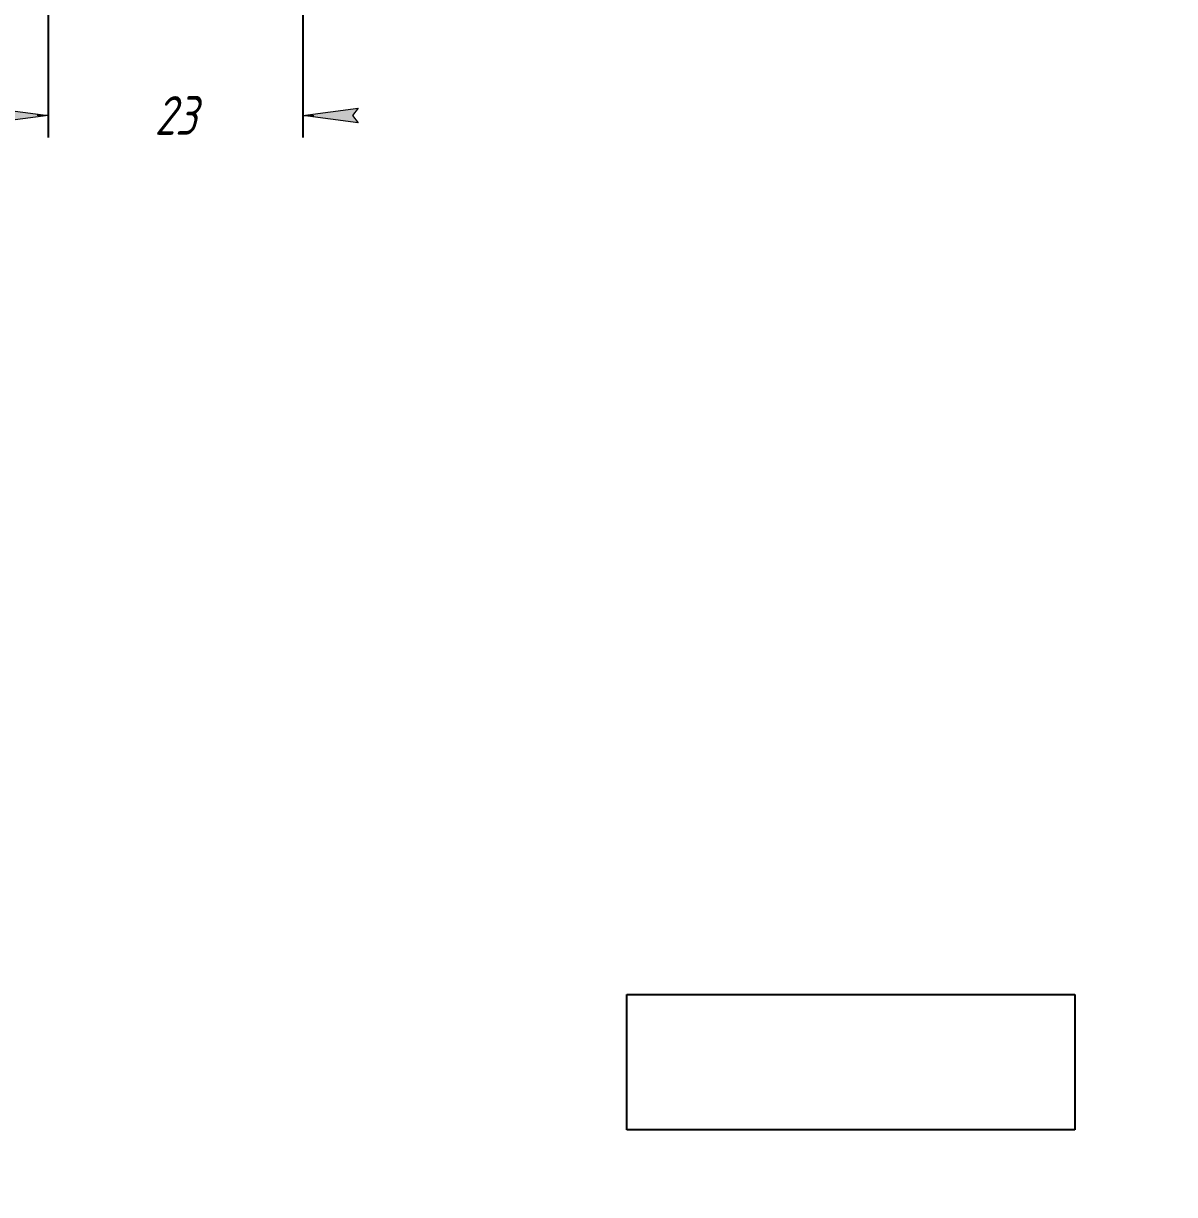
# Model space of a CAD drawing. Header units: millimetres. Extents: x 0 to 210, y 0 to 297.
# Drawn here: x 106 to 210, y 0 to 105.8 of the extents above; entities that cross this region are included whole.
import ezdxf

# ---------------------------------------------------------------- set-up
doc = ezdxf.new("R2010")
doc.units = ezdxf.units.MM
doc.linetypes.add('K5LT_THIN', pattern=[0])
doc.layers.add('Системный слой', color=7, linetype='Continuous')
doc.styles.add('KDIMTEXTSTYLE', font='GOST_AU.SHX', dxfattribs={"width": 0.96, "oblique": 15, "height": 5})
doc.dimstyles.new('KDIMSTYLE (1.00)', dxfattribs={"dimtxt": 5, "dimasz": 1, "dimexe": 2, "dimexo": 0.0625, "dimgap": 1, "dimtad": 1, "dimtxsty": 'KDIMTEXTSTYLE', "dimsah": 1, "dimcen": 0.09, "dimdle": 1, "dimadec": 0, "dimazin": 0, "dimtfac": 0.667, "dimtmove": 0, "dimatfit": 3, "dimfxl": 1, "dimtvp": 1, "dimtolj": 1, "dimtzin": 0, "dimarcsym": 0})
picture_1 = doc.add_image_def('image1.png', size_in_pixel=(394, 119))

# ---------------------------------------------------------------- blocks, each defined once
blk = doc.blocks.new('KDIMARROW_01')
at = {"layer": 'Системный слой'}
blk.add_hatch(color=0, dxfattribs=at).paths.add_polyline_path([(0, 0), (-5, 0.658262491226197), (-4.5, 5.51091059616309e-16), (-5, -0.6582624912261956)])
at = {"layer": 'Системный слой', "color": 0, "linetype": 'K5LT_THIN', "lineweight": 18}
for p, q in [((-4.5, 5.51091059616309e-16), (-5, 0.658262491226197)), ((-5, 0.658262491226197), (0, 0)), ((0, 0), (-5, -0.6582624912261956)), ((-5, -0.6582624912261956), (-4.5, 5.51091059616309e-16)), ((0, 0), (-1, 0))]:
    blk.add_line(p, q, dxfattribs=at)

msp = doc.modelspace()

# ---------------------------------------------------------------- dimensions: what is measured, and where the dimension line sits
at = {"layer": 'Системный слой', "color": 7}
msp.add_linear_dim(base=(108.2310420290787, 97.49680105049339), p1=(131.2310420290789, 108.7836503207931), p2=(108.2310420290787, 108.7836503207932), location=(119.7310420290788, 97.49680105049339), dimstyle='KDIMSTYLE (1.00)', override={"dimexo": 0, "dimpost": '\\H3.5;\\W0.965;\\Q15;<>', "dimblk1": 'KDIMARROW_01', "dimblk2": 'KDIMARROW_01', "dimse1": 0, "dimse2": 0, "dimclrt": 7, "dimtolj": 1}, dxfattribs=at).render()

# ---------------------------------------------------------------- pictures from other files: only their frames are drawn
at = {"layer": 'Системный слой'}
image = msp.add_image(picture_1, insert=(160.5165690497814, 5.849333333333334), size_in_units=(40.483430950218555, 12.227229144862976), dxfattribs=at)
image.dxf.flags = 15

doc.saveas('drawing.dxf')
